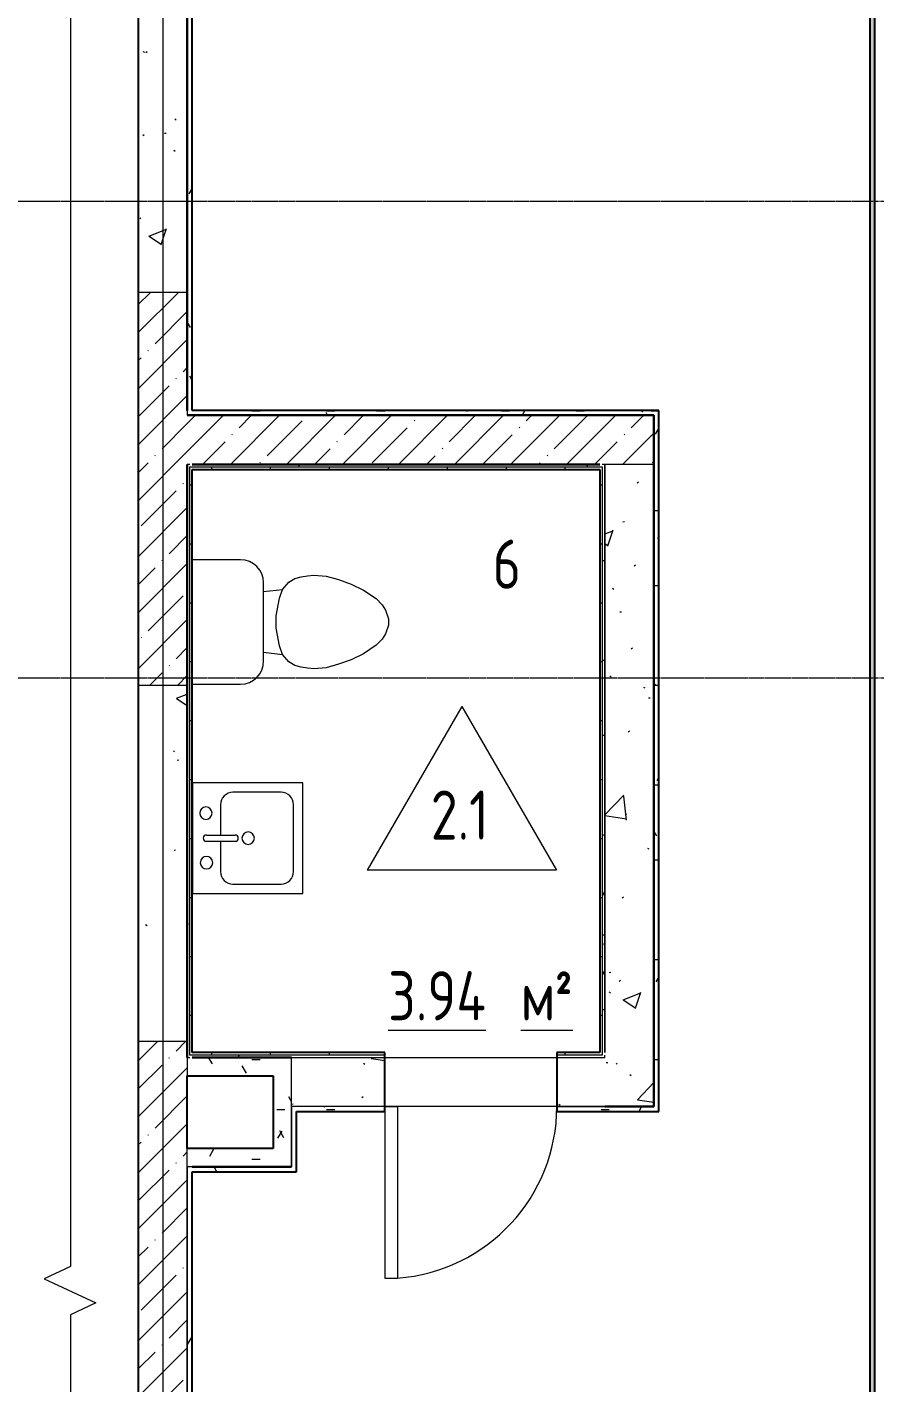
# Model space of a CAD drawing. Header units: millimetres. Extents: x -11854 to 4360091, y -19344 to 4989148.
# Drawn here: x 48570 to 52023, y 11977 to 17498 of the extents above; entities that cross this region are included whole.
import ezdxf

# ---------------------------------------------------------------- set-up
doc = ezdxf.new("R2010")
doc.units = ezdxf.units.MM
doc.linetypes.add('Линия сетки', pattern=[22.225, 12.7, -3.175, 3.175, -3.175])
for name, color, linetype, lineweight in [('A-AREA-IDEN', 254, 'Continuous', 9), ('A-DETL', 254, 'Continuous', 9), ('A-DOOR', 254, 'Continuous', 9), ('A-WALL', 254, 'Continuous', 9), ('P-SANR-FIXT', 254, 'Continuous', 9), ('S-GRID', 254, 'Continuous', 9)]:
    doc.layers.add(name, color=color, linetype=linetype, lineweight=lineweight)
doc.styles.add('ISOCPEUR', font='isocpeur.ttf', dxfattribs={"width": 0.8, "height": 200})
doc.styles.add('ISOCPEUR_B', font='', dxfattribs={"width": 0.8, "height": 200})
doc.styles.add('ISOCPEUR_B_1', font='', dxfattribs={"width": 0.8, "height": 200})
doc.styles.get('ISOCPEUR_B').set_extended_font_data('ISOCPEUR', bold=True)
doc.styles.get('ISOCPEUR_B_1').set_extended_font_data('ISOCPEUR', bold=True)
pattern_1 = [(50, (542041.7, 20914.14), (728.7365, -63.7558), [76.2, -838.2]), (355, (542041.7, 20914.14), (-140.9716, 764.2276), [60.96, -670.56]), (100.451, (542102.4, 20908.8), (587.77, 700.4668), [64.76, -712.36]), (46.184, (542041.7, 21117.3), (1084.3162, -168.171), [114.3, -1257.3]), (96.636, (542132, 21103.3), (949.61, 989.7098), [97.14, -1068.54]), (351.184, (542041.7, 21117.3), (949.6206, 989.7012), [91.44, -1005.84]), (21, (542143.3, 21066.54), (606.4579, -409.0606), [76.2, -838.2]), (326, (542143.3, 21066.54), (247.2083, 736.7529), [60.96, -670.56]), (71.451, (542193.8, 21032.46), (853.6683, 327.6855), [64.76, -712.36]), (37.5, (542041.67, 20914.14), (12.3547, 338.22012), [6.706, -655.726, 6.706, -674.014, -673.1]), (37.5, (542041.67, 20914.14), (12.3547, 338.22012), [-1343.152, 6.706, -666.394]), (7.5, (542041.67, 20914.14), (267.27887, 400.72213), [6.706, -381.406, 6.706, -640.486, -256.54]), (7.5, (542041.67, 20914.14), (267.27887, 400.72213), [-1035.304, 6.706, -249.834]), (327.5, (541815.1, 20914.14), (542.36333, -22.91534), [6.706, -247.294, 6.706, -785.774, -1051.56]), (327.5, (541815.1, 20914.14), (542.36333, -22.91534), [-1046.48, 6.706, -1044.854]), (317.5, (541713.5, 20914.14), (592.51696, 101.7071), [6.706, -323.494, 6.706, -519.582, -746.76]), (317.5, (541713.5, 20914.14), (592.51696, 101.7071), [-856.488, 6.706, -740.054])]
pattern_2 = [(45, (542041.67, 20914.14), (-114.049253, 114.049253), []), (45, (542155.72, 20914.14), (-114.049253, 114.049253), [201.613, -40.323, 3.353, -36.97])]
pattern_3 = [(0, (542041.67, 20914.14), (406.4, 101.6), [33.528, -271.272, 33.528, -271.272, -1625.6]), (0, (542041.67, 20914.14), (406.4, 101.6), [-609.6, 33.528, -576.072, 33.528, -271.272, -711.2]), (0, (542041.67, 20914.14), (406.4, 101.6), [-1524, 33.528, -169.672, 33.528, -474.472]), (120, (542194.07, 20964.94), (-291.18818, 301.152724), [33.528, -271.272, 33.528, -1896.872]), (120, (542194.07, 20964.94), (-291.18818, 301.152724), [-338.328, -271.272, 33.528, -576.072, -1016]), (120, (542194.07, 20964.94), (-291.18818, 301.152724), [-1219.2, 33.528, -271.272, 33.528, -677.672]), (120, (542194.07, 20964.94), (-291.18818, 301.152724), [-1557.528, -169.672, 33.528, -474.472]), (240, (542244.87, 21168.14), (-115.21182, -402.752724), [33.528, -271.272, 33.528, -1896.872]), (240, (542244.87, 21168.14), (-115.21182, -402.752724), [-338.328, -271.272, 33.528, -576.072, -1016]), (240, (542244.87, 21168.14), (-115.21182, -402.752724), [-1219.2, 33.528, -271.272, 33.528, -677.672]), (240, (542244.87, 21168.14), (-115.21182, -402.752724), [-1557.528, -169.672, 33.528, -474.472])]
pattern_4 = [(0, (542041.67, 20914.14), (0, 240), []), (90, (542041.67, 20914.14), (-240, 1e-14), [])]

# ---------------------------------------------------------------- blocks, each defined once
blk = doc.blocks.new('Одиночные-Щитовые - Дверной блок внутренний глухой ДГ 21х7 Л-4429184-1Б')
at = {"layer": 'A-DOOR', "lineweight": 18}
for p, q in [((299, 100), (299, 798.1)), ((350, 798.1), (299, 798.1)), ((350, 100), (350, 798.1)), ((350, 100), (299, 100))]:
    blk.add_line(p, q, dxfattribs=at)
at = {"layer": 'A-DOOR'}
blk.add_arc((350, 100), 700, 94.1781, 180, dxfattribs=at)
blk = doc.blocks.new('Кухонная мойка-Островок - 450 x 450 мм-V9-1Б')
at = {"layer": 'P-SANR-FIXT'}
for p, q in [((240.7, 227.3), (-209.3, 227.3)), ((-209.3, 227.3), (-209.3, -222.7)), ((240.7, -222.7), (240.7, 227.3)), ((3, 170.2), (3, 53.1)), ((28.4, 170.2), (28.4, 53.1)), ((3, 113), (-120.4, 113)), ((151.8, 113), (28.4, 113)), ((-171.2, 62.2), (-171.2, -133.8)), ((202.6, -133.8), (202.6, 62.2)), ((-120.4, -184.6), (151.8, -184.6)), ((-209.3, -222.7), (240.7, -222.7))]:
    blk.add_line(p, q, dxfattribs=at)
for centre, radius, start, end in [((-84.3, 170.2), 25.4, 360, 180), ((-84.3, 170.2), 25.4, 180, 360), ((15.7, 170.2), 12.7, 360, 180), ((117.3, 172.3), 25.4, 360, 180), ((117.3, 172.3), 25.4, 180, 0), ((-120.4, 62.2), 50.8, 90, 180), ((151.8, 62.2), 50.8, 360, 90), ((15.7, 0), 25.4, 360, 180), ((15.7, 0), 25.4, 180, 0), ((15.7, 53.1), 12.7, 180, 0), ((-120.4, -133.8), 50.8, 180, 270), ((151.8, -133.8), 50.8, 270, 0)]:
    blk.add_arc(centre, radius, start, end, dxfattribs=at)
blk = doc.blocks.new('Туалет-Домашний-3D - Туалет-Домашний-3D-2034792-1Б')
at = {"layer": 'P-SANR-FIXT'}
for p, q in [((-95, 254), (-69.6, 279.4)), ((-69.6, 279.4), (-47.6, 292.1)), ((-47.6, 292.1), (-12.7, 304.8)), ((-12.7, 304.8), (12.7, 304.8)), ((12.7, 304.8), (47.6, 292.1)), ((47.6, 292.1), (69.6, 279.4)), ((69.6, 279.4), (95, 254)), ((-130.2, 203.2), (-95, 254)), ((95, 254), (130.2, 203.2)), ((-153.9, 152.4), (-130.2, 203.2)), ((130.2, 203.2), (153.9, 152.4)), ((-172.4, 101.6), (-153.9, 152.4)), ((153.9, 152.4), (172.4, 101.6)), ((-186.1, 50.6), (-172.4, 101.6)), ((172.4, 101.6), (186.1, 50.6)), ((-190.5, 0), (-186.1, 50.6)), ((186.1, 50.6), (190.5, 0)), ((-188.3, -25.3), (-190.5, 0)), ((-183.8, -50.8), (-188.3, -25.3)), ((-177, -76.2), (-183.8, -50.8)), ((183.8, -50.8), (177, -76.2)), ((188.3, -25.3), (183.8, -50.8)), ((190.5, 0), (188.3, -25.3)), ((-162.6, -101.6), (-177, -76.2)), ((-132.3, -127), (-162.6, -101.6)), ((162.6, -101.6), (132.3, -127)), ((177, -76.2), (162.6, -101.6)), ((-97.4, -139.7), (-132.3, -127)), ((-123.5, -203.8), (-132.3, -127)), ((-25.4, -152.4), (-97.4, -139.7)), ((25.4, -152.4), (-25.4, -152.4)), ((97.4, -139.7), (25.4, -152.4)), ((132.3, -127), (97.4, -139.7)), ((123.5, -203.8), (132.3, -127)), ((158.7, -203.8), (-158.8, -203.8)), ((-253.4, -298.4), (-253.4, -494.7)), ((253.4, -494.7), (253.4, -298.4))]:
    blk.add_line(p, q, dxfattribs=at)
for centre, start, end in [((-158.8, -298.4), 90, 180), ((158.7, -298.4), 0, 90)]:
    blk.add_arc(centre, 94.6, start, end, dxfattribs=at)
blk = doc.blocks.new('МАРКА ПОМЕЩЕНИЯ - ПОЛЫ - ОТДЕЛКА ПОЛА-6347798-1Б')
at = {"layer": 'A-AREA-IDEN'}
for p, q in [((0, 4.233), (-3.855, -2.444)), ((0, 4.233), (3.855, -2.444)), ((3.855, -2.444), (-3.855, -2.444))]:
    blk.add_line(p, q, dxfattribs=at)

msp = doc.modelspace()

# ---------------------------------------------------------------- hatches: boundary and pattern name
at = {"layer": 'A-WALL'}
h = msp.add_hatch(dxfattribs=at)
h.set_pattern_fill('FP_5', color=8, style=0, pattern_type=2)
h.set_pattern_definition(pattern_3)
h.paths.add_polyline_path([(52022.5, 2222.4), (52022.5, 22617.4), (52002.5, 22617.4), (52002.5, 2222.4)])
h = msp.add_hatch(dxfattribs=at)
h.set_pattern_fill('FP_5', color=8, style=0, pattern_type=2)
h.set_pattern_definition(pattern_3)
h.paths.add_polyline_path([(49222.5, 15937.4), (49242.5, 15937.4), (49242.5, 18407.4), (49222.5, 18407.4), (49222.5, 15942.4)])
h = msp.add_hatch(dxfattribs=at)
h.set_pattern_fill('FP_2', color=8, style=0, pattern_type=2)
h.set_pattern_definition(pattern_1)
h.paths.add_polyline_path([(49022.6, 16417.4), (49222.6, 16417.4), (49222.6, 18267.4), (49022.6, 18267.4), (49022.6, 17911.5)])
h = msp.add_hatch(dxfattribs=at)
h.set_pattern_fill('FP_1', color=8, style=0, pattern_type=2)
h.set_pattern_definition(pattern_2)
h.paths.add_polyline_path([(49022.6, 14817.4), (49222.6, 14817.4), (49222.6, 16417.4), (49022.6, 16417.4), (49022.6, 14957.9)])
h = msp.add_hatch(dxfattribs=at)
h.set_pattern_fill('FP_5', color=8, style=0, pattern_type=2)
h.set_pattern_definition(pattern_3)
h.paths.add_polyline_path([(51122.6, 15917.4), (51122.6, 15937.4), (49222.6, 15937.4), (49222.6, 15917.4), (49992.4, 15917.4)])
h = msp.add_hatch(dxfattribs=at)
h.set_pattern_fill('FP_1', color=8, style=0, pattern_type=2)
h.set_pattern_definition(pattern_2)
h.paths.add_polyline_path([(49222.6, 15717.4), (51122.6, 15717.4), (51122.6, 15917.4), (49222.6, 15917.4)])
h = msp.add_hatch(dxfattribs=at)
h.set_pattern_fill('FP_5', color=8, style=0, pattern_type=2)
h.set_pattern_definition(pattern_3)
h.paths.add_polyline_path([(51142.6, 13102.5), (51142.6, 15937.4), (51122.6, 15937.4), (51122.6, 13102.5)])
h = msp.add_hatch(dxfattribs=at)
h.set_pattern_fill('FP_5', color=8, style=0, pattern_type=2)
h.set_pattern_definition(pattern_3)
h.paths.add_polyline_path([(49222.5, 13302.4), (49232.5, 13302.4), (49232.5, 15717.4), (49222.5, 15717.4), (49222.5, 13973.3)])
h = msp.add_hatch(dxfattribs=at)
h.set_pattern_fill('FP_5', color=8, style=0, pattern_type=2)
h.set_pattern_definition(pattern_3)
h.paths.add_polyline_path([(50902.6, 15707.4), (50912.6, 15707.4), (50912.6, 15717.4), (49232.5, 15717.4), (49232.5, 15707.4), (49992.4, 15707.4)])
h = msp.add_hatch(dxfattribs=at)
h.set_pattern_fill('FP_6', color=8, style=0, pattern_type=2)
h.set_pattern_definition(pattern_4)
h.paths.add_polyline_path([(49242.5, 13312.4), (49242.5, 15707.4), (49232.5, 15707.4), (49232.5, 13312.4)])
h = msp.add_hatch(dxfattribs=at)
h.set_pattern_fill('FP_6', color=8, style=0, pattern_type=2)
h.set_pattern_definition(pattern_4)
h.paths.add_polyline_path([(50902.6, 15697.4), (50902.6, 15707.4), (49242.5, 15707.4), (49242.5, 15697.4), (49992.4, 15697.4)])
h = msp.add_hatch(dxfattribs=at)
h.set_pattern_fill('FP_6', color=8, style=0, pattern_type=2)
h.set_pattern_definition(pattern_4)
h.paths.add_polyline_path([(50902.6, 13322.4), (50912.6, 13322.4), (50912.6, 15707.4), (50902.6, 15707.4), (50902.6, 13973.3)])
h = msp.add_hatch(dxfattribs=at)
h.set_pattern_fill('FP_5', color=8, style=0, pattern_type=2)
h.set_pattern_definition(pattern_3)
h.paths.add_polyline_path([(50912.6, 13312.4), (50922.6, 13312.4), (50922.6, 15717.4), (50912.6, 15717.4), (50912.6, 13322.4)])
h = msp.add_hatch(dxfattribs=at)
h.set_pattern_fill('FP_2', color=8, style=0, pattern_type=2)
h.set_pattern_definition(pattern_1)
h.paths.add_polyline_path([(50922.6, 13102.5), (51122.6, 13102.5), (51122.6, 15717.4), (50922.6, 15717.4), (50922.6, 13302.5)])
h = msp.add_hatch(dxfattribs=at)
h.set_pattern_fill('FP_2', color=8, style=0, pattern_type=2)
h.set_pattern_definition(pattern_1)
h.paths.add_polyline_path([(49022.6, 13367.4), (49222.6, 13367.4), (49222.6, 14817.4), (49022.6, 14817.4), (49022.6, 13973.3)])
h = msp.add_hatch(dxfattribs=at)
h.set_pattern_fill('FP_1', color=8, style=0, pattern_type=2)
h.set_pattern_definition(pattern_2)
h.paths.add_polyline_path([(49022.6, 8817.4), (49222.6, 8817.4), (49222.6, 13367.4), (49022.6, 13367.4), (49022.6, 12004.2)])
h = msp.add_hatch(dxfattribs=at)
h.set_pattern_fill('FP_5', color=8, style=0, pattern_type=2)
h.set_pattern_definition(pattern_3)
h.paths.add_polyline_path([(50727.3, 13302.4), (50922.6, 13302.4), (50922.6, 13312.4), (50727.3, 13312.4)])
h.paths.add_polyline_path([(49992.4, 13302.4), (50027.3, 13302.4), (50027.3, 13312.4), (49232.5, 13312.4), (49232.5, 13302.4), (49242.5, 13302.4), (49647.3, 13302.4)])
h = msp.add_hatch(dxfattribs=at)
h.set_pattern_fill('FP_6', color=8, style=0, pattern_type=2)
h.set_pattern_definition(pattern_4)
h.paths.add_polyline_path([(50912.6, 13312.4), (50912.6, 13322.4), (50727.3, 13322.4), (50727.3, 13312.4)])
h.paths.add_polyline_path([(49992.4, 13312.4), (50027.3, 13312.4), (50027.3, 13322.4), (49242.5, 13322.4), (49242.5, 13312.4)])
h = msp.add_hatch(dxfattribs=at)
h.set_pattern_fill('FP_5', color=8, style=0, pattern_type=2)
h.set_pattern_definition(pattern_3)
h.paths.add_polyline_path([(49222.6, 13227.4), (49572.3, 13227.4), (49572.3, 13302.4), (49222.6, 13302.4)])
h = msp.add_hatch(dxfattribs=at)
h.set_pattern_fill('FP_5', color=8, style=0, pattern_type=2)
h.set_pattern_definition(pattern_3)
h.paths.add_polyline_path([(49572.3, 12857.5), (49647.3, 12857.5), (49647.3, 13302.4), (49572.3, 13302.4), (49572.3, 12932.5)])
h = msp.add_hatch(dxfattribs=at)
h.set_pattern_fill('FP_2', color=8, style=0, pattern_type=2)
h.set_pattern_definition(pattern_1)
h.paths.add_polyline_path([(49647.3, 13102.5), (50027.3, 13102.5), (50027.3, 13302.5), (49647.3, 13302.5)])
h.paths.add_polyline_path([(50727.3, 13102.5), (50922.6, 13102.5), (50922.6, 13302.5), (50727.3, 13302.5)])
h = msp.add_hatch(dxfattribs=at)
h.set_pattern_fill('FP_5', color=8, style=0, pattern_type=2)
h.set_pattern_definition(pattern_3)
h.paths.add_polyline_path([(51142.6, 13082.5), (51142.6, 13102.5), (50727.3, 13102.5), (50727.3, 13082.5)])
h.paths.add_polyline_path([(49992.4, 13082.5), (50027.3, 13082.5), (50027.3, 13102.5), (49667.3, 13102.5), (49667.3, 13082.5)])
h = msp.add_hatch(dxfattribs=at)
h.set_pattern_fill('FP_5', color=8, style=0, pattern_type=2)
h.set_pattern_definition(pattern_3)
h.paths.add_polyline_path([(49222.6, 12857.5), (49572.3, 12857.5), (49572.3, 12932.5), (49222.6, 12932.5)])
h = msp.add_hatch(dxfattribs=at)
h.set_pattern_fill('FP_5', color=8, style=0, pattern_type=2)
h.set_pattern_definition(pattern_3)
h.paths.add_polyline_path([(49222.5, 8817.4), (49242.5, 8817.4), (49242.5, 12857.5), (49222.5, 12857.5), (49222.5, 12004.2)])
h = msp.add_hatch(dxfattribs=at)
h.set_pattern_fill('FP_5', color=8, style=0, pattern_type=2)
h.set_pattern_definition(pattern_3)
h.paths.add_polyline_path([(49242.5, 12837.4), (49667.3, 12837.4), (49667.3, 12857.4), (49242.5, 12857.4)])

# ---------------------------------------------------------------- linework, layer by layer
at = {"layer": 'A-DETL', "color": 8}
for p, q in [((48746.2, 26784.5), (48746.2, 12451.7)), ((48746.2, 12451.7), (48639, 12401.7)), ((48639, 12401.7), (48850.5, 12303.1)), ((48850.5, 12303.1), (48746.2, 12254.4)), ((48746.2, 12254.4), (48746.2, -785.2))]:
    msp.add_line(p, q, dxfattribs=at)
at = {"layer": 'A-WALL', "color": 8, "lineweight": 25}
for p, q in [((52002.5, 22617.4), (52002.5, 2242.4)), ((52022.5, 2222.4), (52022.5, 22617.4)), ((49242.5, 15937.4), (49242.5, 18387.4)), ((49022.6, 18267.4), (49022.6, 14817.4)), ((49222.5, 18267.4), (49222.5, 15937.4)), ((49222.6, 15937.4), (49222.6, 18267.4)), ((51122.6, 15917.4), (49222.6, 15917.4)), ((49222.6, 15917.4), (51122.6, 15917.4)), ((51142.6, 15937.4), (49242.5, 15937.4)), ((51122.6, 13102.5), (51122.6, 15917.4)), ((51122.6, 15917.4), (51122.6, 13102.5)), ((51142.6, 13082.5), (51142.6, 15937.4)), ((49222.5, 15717.4), (49222.5, 13302.4)), ((49222.6, 13302.4), (49222.6, 15717.4)), ((49242.5, 15717.4), (50902.6, 15717.4)), ((50902.6, 15717.4), (49242.5, 15717.4)), ((49242.5, 13322.4), (49242.5, 15697.4)), ((49242.5, 15697.4), (50902.6, 15697.4)), ((50902.6, 15697.4), (50902.6, 13322.4)), ((49022.6, 14817.4), (49022.6, 8817.4)), ((50027.3, 13322.4), (49242.5, 13322.4)), ((50027.3, 13302.4), (50027.3, 13322.4)), ((50902.6, 13322.4), (50727.3, 13322.4)), ((50727.3, 13322.4), (50727.3, 13302.4)), ((49647.3, 13302.4), (49242.5, 13302.4)), ((49242.5, 13302.4), (49647.3, 13302.4)), ((50027.3, 13102.5), (50027.3, 13302.5)), ((50727.3, 13302.5), (50727.3, 13102.5)), ((49222.6, 12932.5), (49222.6, 13227.4)), ((49222.6, 13227.4), (49572.3, 13227.4)), ((49572.3, 13227.4), (49572.3, 12932.5)), ((50027.3, 13082.5), (50027.3, 13102.5)), ((50727.3, 13102.5), (50727.3, 13082.5)), ((50922.6, 13102.5), (51122.6, 13102.5)), ((51122.6, 13102.5), (50922.6, 13102.5)), ((49667.3, 12837.4), (49667.3, 13082.5)), ((49667.3, 13082.5), (50027.3, 13082.5)), ((50727.3, 13082.5), (51142.6, 13082.5)), ((49572.3, 12932.5), (49222.6, 12932.5)), ((49242.5, 12857.5), (49647.3, 12857.5)), ((49647.3, 12857.4), (49242.5, 12857.4)), ((49242.5, 8797.4), (49242.5, 12837.4)), ((49242.5, 12837.4), (49667.3, 12837.4))]:
    msp.add_line(p, q, dxfattribs=at)
at = {"layer": 'A-WALL', "color": 8}
for p, q in [((49222.6, 16417.4), (49022.6, 16417.4)), ((49222.6, 15937.4), (49222.6, 15917.4)), ((49232.5, 15717.4), (49222.5, 15717.4)), ((49232.5, 13312.4), (49232.5, 15707.4)), ((49232.5, 15707.4), (50912.6, 15707.4)), ((51122.6, 15717.4), (50912.6, 15717.4)), ((50912.6, 15707.4), (50912.6, 13312.4)), ((50922.6, 15717.4), (50922.6, 13322.4)), ((50922.6, 13322.4), (50922.6, 15717.4)), ((49222.6, 14817.4), (49022.6, 14817.4)), ((49222.6, 13367.4), (49022.6, 13367.4)), ((50027.3, 13312.4), (49232.5, 13312.4)), ((50912.6, 13312.4), (50727.3, 13312.4)), ((50922.6, 13302.4), (50922.6, 13312.4)), ((49222.5, 13302.4), (49232.5, 13302.4)), ((49222.6, 13302.4), (49222.6, 13227.4)), ((49647.3, 13302.5), (50922.6, 13302.5)), ((49647.3, 12857.5), (49647.3, 13302.5)), ((49647.3, 13302.4), (50027.3, 13302.4)), ((50727.3, 13302.4), (50922.6, 13302.4)), ((50727.3, 13102.5), (49647.3, 13102.5)), ((49647.3, 13102.5), (49647.3, 12857.4)), ((50027.3, 13102.5), (49667.3, 13102.5)), ((50727.3, 13102.5), (50922.6, 13102.5)), ((50922.6, 13102.5), (50727.3, 13102.5)), ((49222.6, 8817.4), (49222.6, 12932.5)), ((49242.5, 12857.5), (49222.5, 12857.5)), ((49222.5, 12857.5), (49222.5, 8817.4))]:
    msp.add_line(p, q, dxfattribs=at)
at = {"layer": 'S-GRID', "color": 8, "linetype": 'Линия сетки'}
for p, q in [((49122.6, 26233.7), (49122.6, -2980.1)), ((49122.6, 26233.7), (49122.6, -2980.1)), ((49122.6, 26233.7), (49122.6, -2869.8)), ((49122.6, 21247.1), (49122.6, -2869.8)), ((52010.5, 16787.4), (20926.5, 16787.4)), ((84219.3, 16787.4), (45556.2, 16787.4)), ((52010.5, 14847.4), (20926.5, 14847.4)), ((84219.3, 14847.4), (45556.2, 14847.4))]:
    msp.add_line(p, q, dxfattribs=at)

# ---------------------------------------------------------------- block references
at = {"layer": 'A-AREA-IDEN', "color": 8, "xscale": 99.99999999999991, "yscale": 99.99999999999991, "zscale": 99.99999999999991}
msp.add_blockref('МАРКА ПОМЕЩЕНИЯ - ПОЛЫ - ОТДЕЛКА ПОЛА-6347798-1Б', (50340.9, 14309), dxfattribs=at)
at = {"layer": 'A-DOOR', "color": 8, "rotation": 180}
msp.add_blockref('Одиночные-Щитовые - Дверной блок внутренний глухой ДГ 21х7 Л-4429184-1Б', (50377.3, 13202.5), dxfattribs=at)
at = {"layer": 'P-SANR-FIXT', "color": 8}
for name, p, rotation in [('Туалет-Домашний-3D - Туалет-Домашний-3D-2034792-1Б', (49737.2, 15075.8), 270.0000000000232), ('Кухонная мойка-Островок - 450 x 450 мм-V9-1Б', (49470.6, 14179.8), 89.99999999995492)]:
    msp.add_blockref(name, p, dxfattribs=dict(at, rotation=rotation))

# ---------------------------------------------------------------- texts
at = {"layer": 'A-AREA-IDEN', "color": 8, "char_height": 200, "attachment_point": 1}
for s, insert, width, style in [('\\fISOCPEUR|b1|i0|c204|p34|;\\W.8;6', (50465.8, 15411.2), 147.51, 'ISOCPEUR_B'), ('2.1', (50213.9, 14389.6), 295.021, 'ISOCPEUR'), ('\\L3.94 ', (50040.4, 13653.7), 654.177, 'ISOCPEUR_B'), ('\\L\\fISOCPEUR|b1|i0|c238|p34|;\\W.8;\\L²', (50717.7, 13653.7), 128.27, 'ISOCPEUR_B_1'), ('\\L\\fISOCPEUR|b1|i0|c204|p34|;\\W.8;\\Lм', (50580.2, 13653.7), 166.751, 'ISOCPEUR_B')]:
    msp.add_mtext(s, dxfattribs=dict(at, insert=insert, width=width, style=style))

doc.saveas('drawing.dxf')
